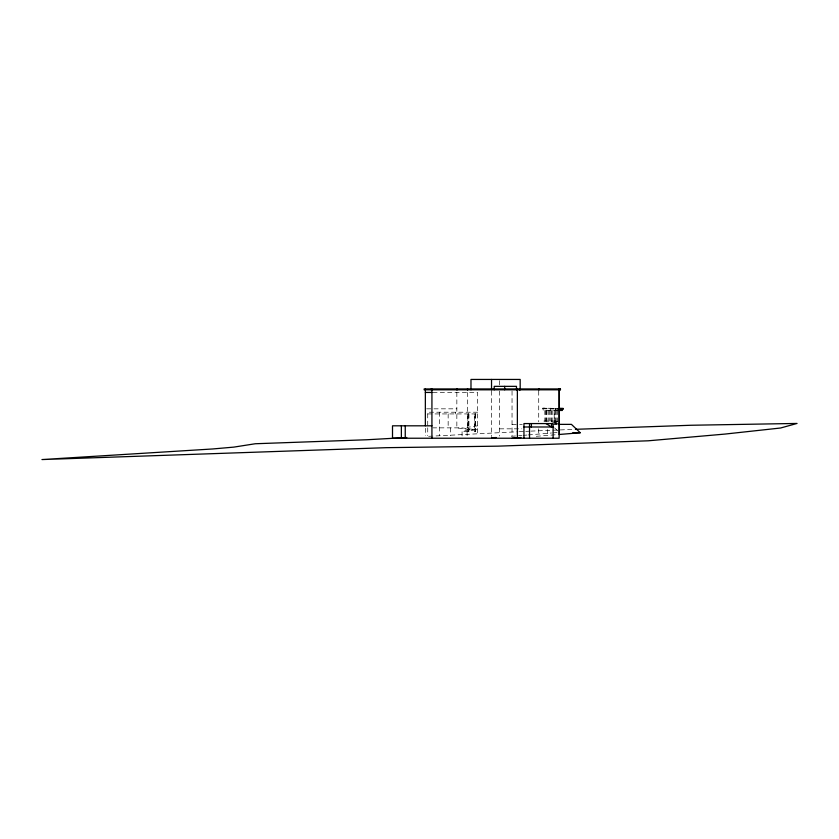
<?xml version="1.0" encoding="UTF-8"?>
<svg xmlns="http://www.w3.org/2000/svg" width="839" height="839" viewBox="0 0 839 839"><rect width="100%" height="100%" fill="white"/><g stroke="black" fill="none" stroke-linecap="round" stroke-linejoin="round"><path stroke-width="0.63" stroke-dasharray="4.2 3.15" d="M462.069 435.934L462.069 431.33L472.63 429.316L462.069 427.859L432.84 427.859M528.297 434.938L551.559 432.987M552.838 432.882L557.977 432.431M511.36 436.311L521.785 435.472M523.085 435.368L526.997 435.042M536.299 436.301L559.277 434.476M428.698 436.311L518.02 431.739M519.31 431.676L524.459 431.424M525.749 431.361L529.608 431.173M530.898 431.11L574.096 429.369M432.903 392.453L477.653 392.453L477.653 435.682M557.725 410.46L543.273 410.46L542.802 408.173L558.082 408.383M542.802 408.173L558.313 408.52M426.611 408.834L456.846 408.834M542.802 408.792L558.082 409.023M555.418 410.46L555.418 409.17L558.313 409.18M477.653 412.211L427.733 412.211L427.733 425.321M427.733 413.931L477.653 413.931M543.829 421.073L556.194 421.073M558.061 421.608L554.222 421.608L554.222 410.46M552.597 422.657L556.96 422.657L556.96 423.517M556.152 424.366L556.152 423.359L554.988 423.359L554.988 424.366M554.422 423.517L557.82 423.517L557.82 424.366M512.042 424.398L518.418 424.398M519.698 424.387L522.257 424.387M552.817 424.366L558.061 424.366M477.653 425.824L467.103 427.387L467.103 435.934M499.625 428.834L521.785 428.834M456.846 392.453L456.846 427.859L467.407 429.316L477.653 429.316L467.103 431.33L462.069 431.33M555.418 409.17L555.827 408.52M554.464 422.195L556.152 423.359M554.6 427.9L558.323 431.445M557.484 410.46L557.484 424.366M556.194 410.46L556.194 421.608M555.984 422.657L554.988 421.073M555.512 410.46L555.512 421.608M554.422 410.46L554.422 421.608M552.817 410.46L552.817 421.608M551.653 410.46L551.59 421.933M550.845 410.46L550.845 421.073M550.258 408.173L550.206 410.46M549.681 410.46L549.744 421.073M548.255 410.46L548.255 421.608M547.531 429.484L547.531 435.735M546.902 410.46L546.902 421.608M546.336 410.46L546.336 421.073M545.193 410.46L545.193 421.073M544.972 410.46L544.972 421.608M538.722 391.089L538.722 421.807M538.722 428.834L538.722 434.099M512.042 391.089L512.042 435.714M499.625 380.623L499.625 385.374M499.625 391.11L499.625 436.049M491.486 391.11L491.486 436.574M475.671 413.931L475.671 431.435L474.57 431.435L474.57 413.931M475.262 413.931L475.262 431.435M474.968 413.931L474.968 431.435M468.938 413.931L468.938 431.435L467.837 431.435L467.837 413.931M468.54 413.931L468.54 431.435M468.235 413.931L468.235 431.435M467.407 392.453L467.407 429.316M455.409 412.211L455.409 413.931M450.375 427.859L450.375 435.64M448.152 413.931L448.152 427.859M439.426 412.211L439.426 435.64M427.733 427.859L427.733 435.64M425.352 428.299L425.352 435.745"/><path stroke-width="1.26" d="M558.585 424.366L571.432 424.366L580.252 432.746L559.277 434.476L559.277 388.939M512.042 438.231L520.977 437.518M491.486 437.874L496.132 437.518M406.779 437.518L366.958 439.751L255.287 443.747L233.84 447.114L212.749 448.959L41.95 459.562L386.202 447.68L498.009 446.159L648.19 440.8L724.98 434.078L780.585 428.005L797.05 423.443L690.917 425.258L575.407 429.316M425.352 392.453L431.928 392.453M559.561 408.52L563.294 408.52L563.294 409.18L558.889 409.17M558.711 410.46L562.35 410.46L562.35 409.17M431.928 425.813L392.505 425.813L392.505 438.231L559.12 438.231L559.12 388.939M523.956 426.988L553.111 426.988M572.848 432.599L580.252 432.746M559.382 408.415L563.294 408.52M546 423.569L551.58 426.988L551.58 423.569M560.316 388.939L560.316 389.81M553.111 438.231L553.111 423.569L523.956 423.569L523.956 438.231M539.016 388.939L539.016 389.81M538.722 388.939L538.722 389.81M531.402 423.569L531.402 426.988M529.535 423.569L529.535 438.231M520.18 389.81L520.18 379.438L470.983 379.438L470.983 389.81M519.897 388.939L519.897 389.81M519.446 388.939L519.446 389.81M517.369 388.939L517.369 438.231M517.086 388.939L517.086 389.81M516.488 389.81L516.488 386.349L494.223 386.349L494.223 389.81M504.69 386.349L504.69 389.81M491.528 379.438L491.528 389.81M467.69 388.939L467.69 389.81M467.407 388.939L467.407 389.81M457.129 388.939L457.129 389.81M456.846 388.939L456.846 389.81M431.928 388.939L431.928 438.231M431.194 388.939L431.194 389.81M425.352 388.939L425.352 425.813M405.247 425.813L405.247 438.231M401.367 425.813L401.367 438.231M560.462 388.939L424.156 388.939L424.156 389.81L560.462 389.81L560.462 388.939"/></g></svg>
